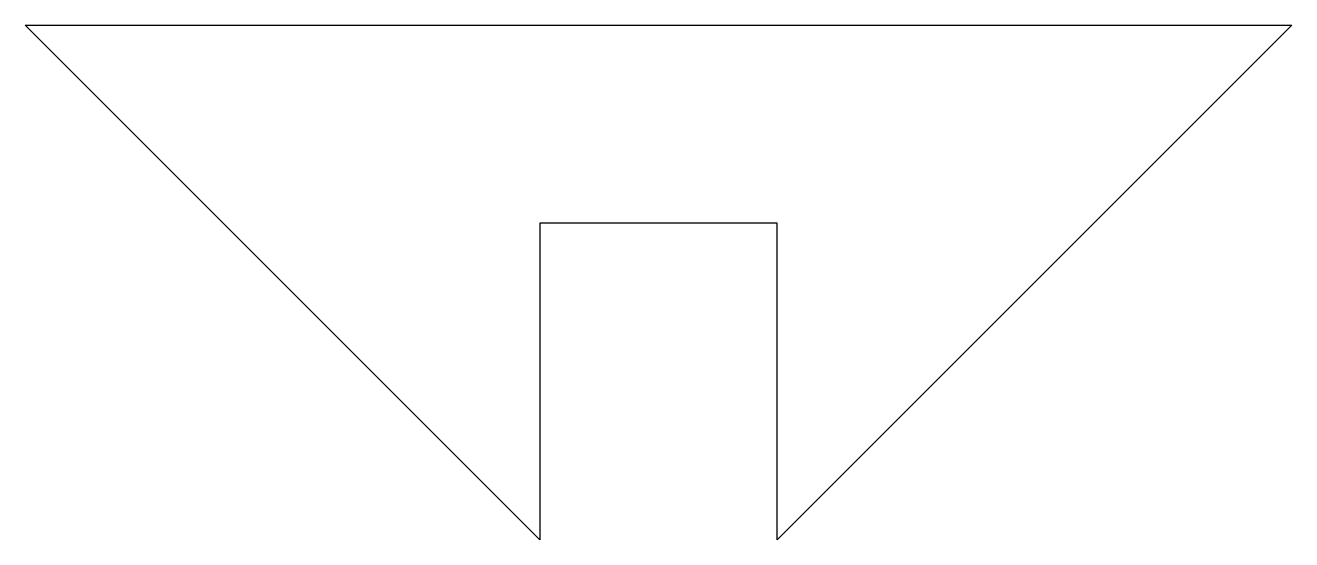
# Model space of a CAD drawing. Header units: inches. Extents: x -0.5 to 0.5, y -0.41 to 0.
import ezdxf

# ---------------------------------------------------------------- set-up
doc = ezdxf.new("R2010")
doc.units = ezdxf.units.IN
doc.layers.get('0').update_dxf_attribs({"linetype": 'CONTINUOUS'})

msp = doc.modelspace()

# ---------------------------------------------------------------- linework, layer by layer
msp.add_lwpolyline([(0.5, 0), (0.09375, -0.40625), (0.09375, -0.15625), (-0.09375, -0.15625), (-0.09375, -0.40625), (-0.5, 0)], close=True)
msp.add_lwpolyline([(0.5, 0), (0.09375, -0.40625), (0.09375, -0.15625), (-0.09375, -0.15625), (-0.09375, -0.40625), (-0.5, 0)], close=True)

doc.saveas('drawing.dxf')
